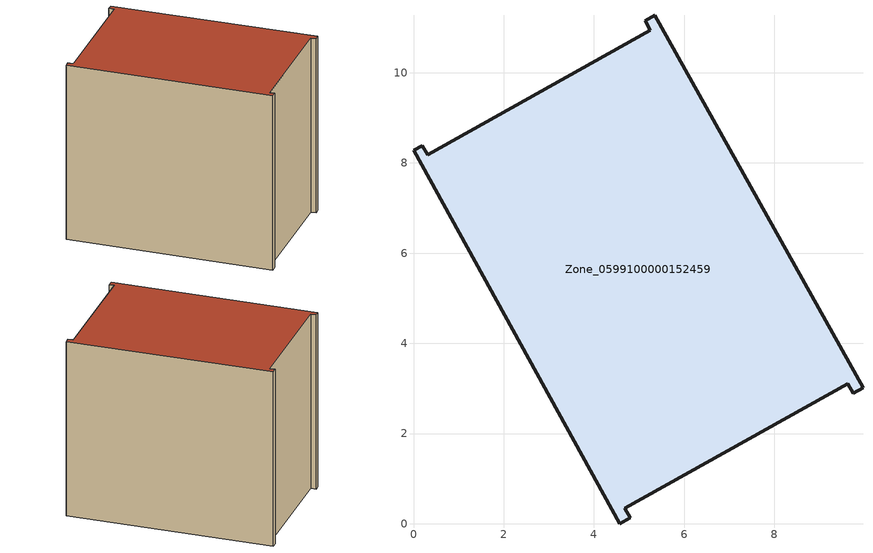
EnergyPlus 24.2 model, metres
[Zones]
Zone_0599100000152459
 floor ground (C_G): 5.25,10.95 5.14,11.16 5.35,11.28 9.97,3.02 9.75,2.9 9.63,3.1 4.69,0.34 4.81,0.13 4.58,0 0,8.28 0.2,8.39 0.32,8.18 z0
 wall outside (C_F): 4.58,0 4.81,0.13 4.69,0.34 9.63,3.1 9.75,2.9 9.97,3.02 5.35,11.28 5.14,11.16 5.25,10.95 0.32,8.18 0.2,8.39 0,8.28 4.58,0 z0:8.4
 roof outside (C_R): 0.32,8.18 0.2,8.39 0,8.28 4.58,0 4.81,0.13 4.69,0.34 9.63,3.1 9.75,2.9 9.97,3.02 5.35,11.28 5.14,11.16 5.25,10.95 z8.4
[BUILDING]
Pand.0599100000152459: North Axis=0; Terrain=City; Loads Convergence Tolerance Value=0.04; Temperature Convergence Tolerance Value=0.4; Solar Distribution=FullExterior; Maximum Number of Warmup Days=25; Minimum Number of Warmup Days=1
[Site:Location]
Rotterdam.The.Hague.AP_ZH_NLD Design_Conditions: Latitude=51.96; Longitude=4.45; Time Zone=1; Elevation=-4.5
[SITE:GROUNDTEMPERATURE:BUILDINGSURFACE]
18, 18, 18, 18, 18, 18, 18, 18, 18, 18, 18, 18
[MATERIAL] Thermal Absorptance=0.9; Solar Absorptance=0.7; Visible Absorptance=0.7
Name | Roughness | Thickness | Conductivity | Density | Specific Heat
G.TI.1965-1974 | MediumSmooth | 0.15 | 0.882353 | 540 | 1210
F.TI.1965-1974 | Rough | 0.3 | 0.697674 | 1920 | 840
R.TI.1965-1974 | MediumRough | 0.2 | 0.232558 | 1500 | 1000
[CONSTRUCTION]
C_G: G.TI.1965-1974
C_F: F.TI.1965-1974
C_R: R.TI.1965-1974
[ZONE]
Zone_0599100000152459: Type=1; Multiplier=1; Ceiling Height=Autocalculate; Volume=Autocalculate; Floor Area=autocalculate; Part of Total Floor Area=Yes
[ZONEINFILTRATION:DESIGNFLOWRATE]
Infil_Zone_0599100000152459: Zone or ZoneList or Space or SpaceList=Zone_0599100000152459; Schedule=AlwaysOn; Design Flow Rate Calculation Method=Flow/Area; Flow Rate per Floor Area=0.003; Constant Term Coefficient=1; Temperature Term Coefficient=0; Velocity Term Coefficient=0; Velocity Squared Term Coefficient=0
[HVACTEMPLATE:ZONE:IDEALLOADSAIRSYSTEM]
Zone_0599100000152459: Maximum Heating Supply Air Temperature=50; Minimum Cooling Supply Air Temperature=13; Maximum Heating Supply Air Humidity Ratio=0.0156; Minimum Cooling Supply Air Humidity Ratio=0.0077; Heating Limit=NoLimit; Cooling Limit=NoLimit; Dehumidification Control Type=ConstantSensibleHeatRatio; Cooling Sensible Heat Ratio=0.7; Dehumidification Setpoint=60; Humidification Control Type=None; Humidification Setpoint=30; Outdoor Air Method=None; Outdoor Air Flow Rate per Person=0.00944; Outdoor Air Flow Rate per Zone Floor Area=0; Outdoor Air Flow Rate per Zone=0; Demand Controlled Ventilation Type=None; Outdoor Air Economizer Type=NoEconomizer; Heat Recovery Type=None; Sensible Heat Recovery Effectiveness=0.7; Latent Heat Recovery Effectiveness=0.65
[ZONECONTROL:THERMOSTAT]
ThermostatControl_Zone_0599100000152459: Zone or ZoneList=Zone_0599100000152459; Control Type Schedule=DualSetpointControlType; Control 1=Thermostat_Zone_0599100000152459; Temperature Difference Between Cutout And Setpoint=0
[THERMOSTATSETPOINT:DUALSETPOINT]
Thermostat_Zone_0599100000152459: Heating Setpoint Temperature Schedule=HeatingSetpoint_Zone_0599100000152459; Cooling Setpoint Temperature Schedule=CoolingSetpoint_Zone_0599100000152459
[SCHEDULE:COMPACT]
HeatingSetpoint_Zone_0599100000152459: Through: 12/31, For: AllDays, Until: 24:00, 21
CoolingSetpoint_Zone_0599100000152459: Through: 12/31, For: AllDays, Until: 24:00, 24
DualSetpointControlType: Through: 12/31, For: AllDays, Until: 24:00, 4
AlwaysOn: Through: 12/31, For: AllDays, Until: 24:00, 1
